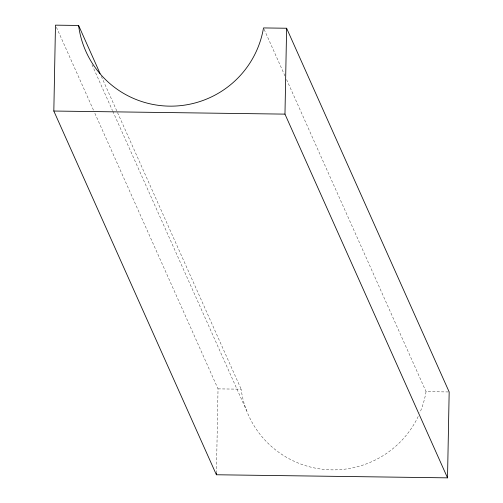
<?xml version="1.0" encoding="UTF-8"?>
<svg xmlns="http://www.w3.org/2000/svg" width="503" height="503" viewBox="0 0 503 503"><rect width="100%" height="100%" fill="white"/><g stroke="black" fill="none" stroke-linecap="round" stroke-linejoin="round"><path stroke-width="0.38" stroke-dasharray="2.52 1.89" d="M216.416 473.204L218.032 388.876L94.564 112.603M218.032 388.876L241.144 389.184A93.583 92.873 -24.1 0 0 319.518 468.853A93.583 92.873 -24.1 0 0 418.615 415.604M286.565 79.543L426.06 391.648L449.173 391.963M264.144 29.363L284.968 75.959M101.336 76.355L241.144 389.184M91.986 64.717L112.49 110.591M112.81 111.308L246.533 410.517M56.437 27.3L94.243 111.886M426.054 391.648A93.583 92.873 -24.1 0 1 419.854 412.831"/><path stroke-width="0.75" d="M53.827 111.037L55.481 25.15L78.594 25.458A93.583 92.873 -24.1 0 0 169.524 106.146A93.583 92.873 -24.1 0 0 263.497 27.929L286.616 28.237L449.173 391.963L447.519 477.85L216.384 474.763L53.827 111.037L284.968 114.124L447.519 477.85M216.384 474.763L216.416 473.204M284.968 114.124L286.616 28.237M78.594 25.458L100.059 73.488"/></g></svg>
